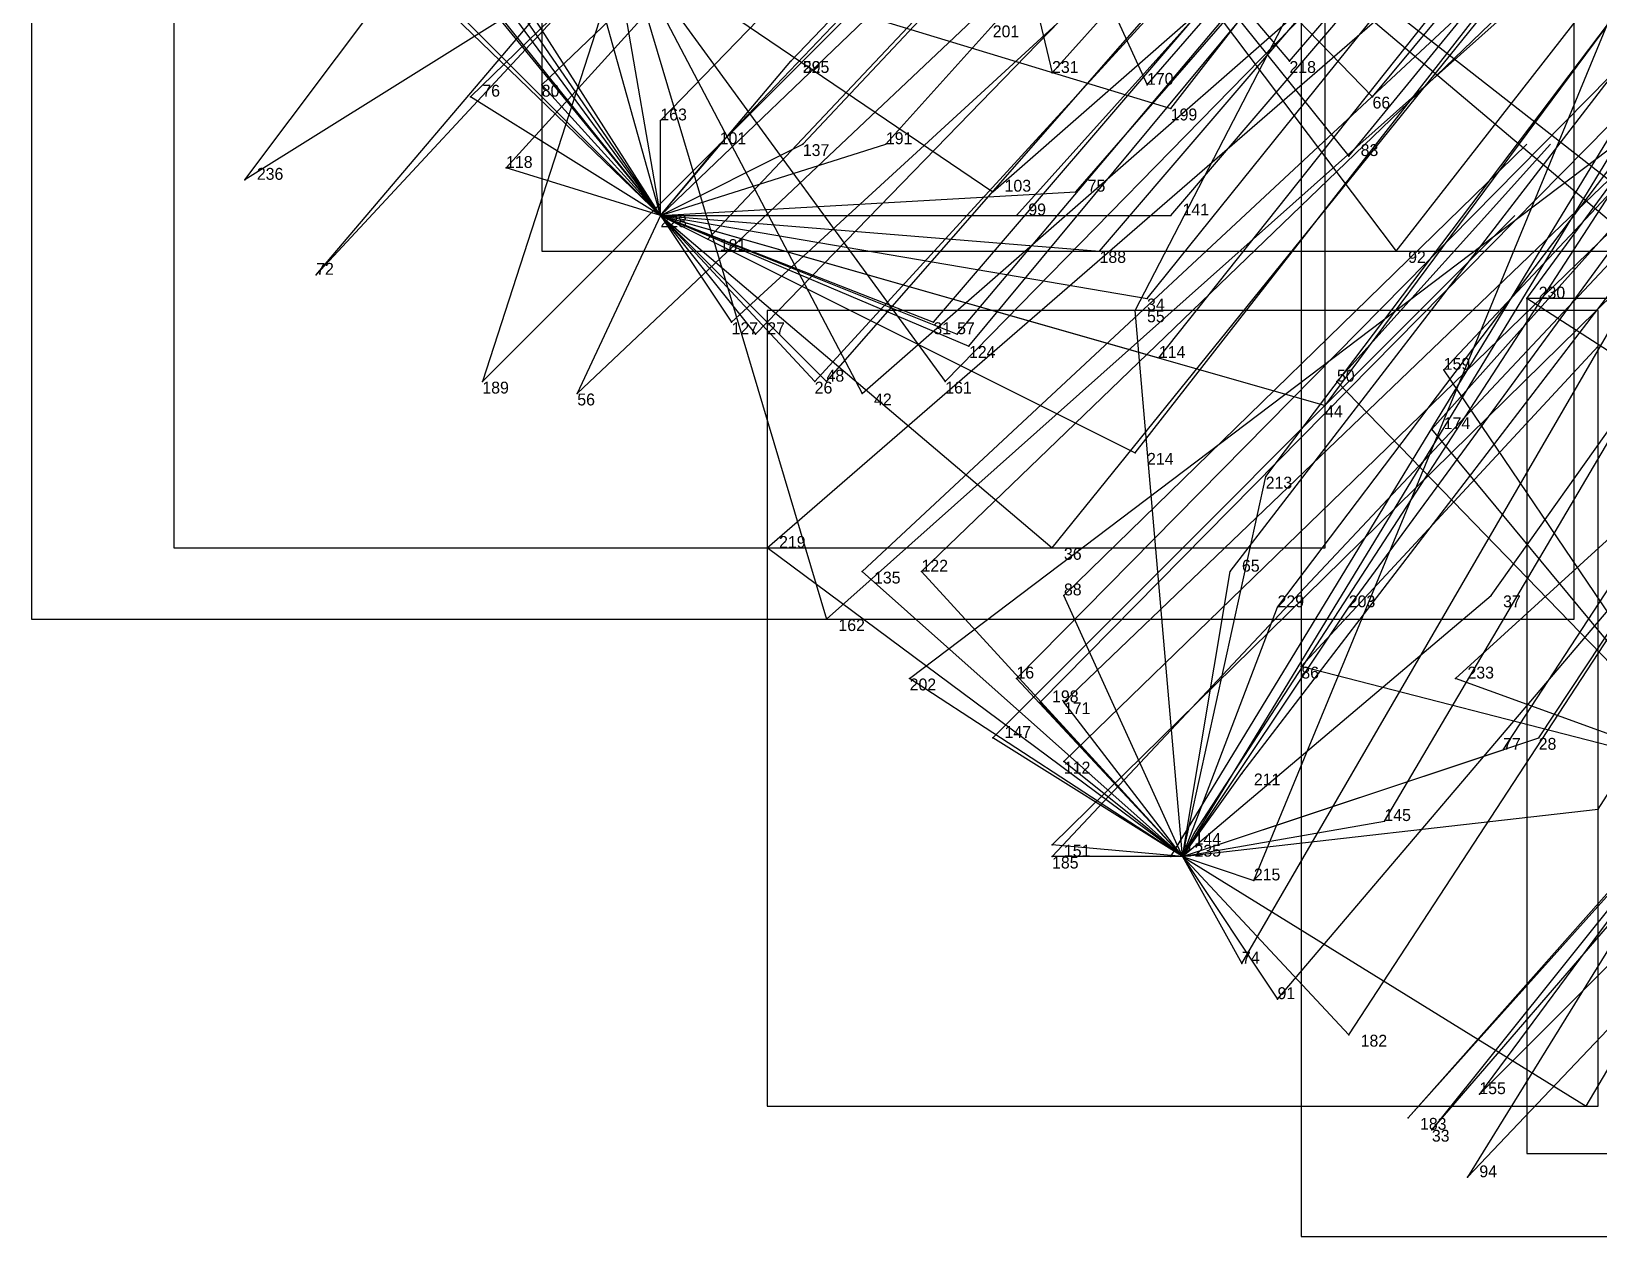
# Model space of a CAD drawing. Extents: x -0.5 to 0.59, y -0.5 to 0.59.
# Drawn here: x -0.382 to -0.2499, y -0.43 to -0.3285 of the extents above; entities that cross this region are included whole.
import ezdxf

# ---------------------------------------------------------------- set-up
doc = ezdxf.new("R2010")
doc.units = 0
for name, color, linetype in [('Clients', 3, 'CONTINUOUS'), ('Facilities', 3, 'CONTINUOUS'), ('Facilities_lines', 3, 'CONTINUOUS'), ('Min_max_boxes', 1, 'CONTINUOUS'), ('Normals', 1, 'CONTINUOUS'), ('Source_points', 5, 'CONTINUOUS'), ('Text', 3, 'CONTINUOUS')]:
    doc.layers.add(name, color=color, linetype=linetype)

msp = doc.modelspace()

# ---------------------------------------------------------------- linework, layer by layer
at = {"layer": 'Clients', "color": 5}
for p in [(-0.318, -0.331, -1.147), (-0.318, -0.331, -1.147), (-0.276, -0.331, -1.078), (-0.296, -0.332, -1.112), (-0.345, -0.334, -1.2), (-0.339, -0.333, -1.189), (-0.288, -0.333, -1.1), (-0.269, -0.334, -1.073), (-0.286, -0.335, -1.25), (-0.329, -0.336, -1.176), (-0.324, -0.338, -1.17), (-0.317, -0.338, -1.16), (-0.31, -0.338, -1.147), (-0.271, -0.339, -1.083), (-0.342, -0.34, -1.205), (-0.364, -0.341, -1.246), (-0.301, -0.342, -1.25), (-0.294, -0.342, -1.127), (-0.299, -0.344, -1.139), (-0.286, -0.344, -1.118), (-0.325, -0.346, -1.186), (-0.292, -0.347, -1.135), (-0.267, -0.347, -1.095), (-0.358, -0.349, -1.25), (-0.288, -0.351, -1.136), (-0.256, -0.351, -1.085), (-0.289, -0.352, -1.25), (-0.323, -0.353, -1.198), (-0.306, -0.353, -1.169), (-0.321, -0.354, -1.194), (-0.304, -0.354, -1.167), (-0.303, -0.355, -1.168), (-0.287, -0.356, -1.144), (-0.263, -0.357, -1.25), (-0.344, -0.358, -1.243), (-0.336, -0.359, -1.23), (-0.316, -0.358, -1.194), (-0.315, -0.358, -1.192), (-0.312, -0.359, -1.25), (-0.305, -0.358, -1.25), (-0.272, -0.358, -1.25), (-0.273, -0.36, -1.13), (-0.264, -0.362, -1.25), (-0.289, -0.364, -1.163), (-0.278, -0.366, -1.15), (-0.32, -0.372, -1.226), (-0.296, -0.372, -1.189), (-0.312, -0.374, -1.218), (-0.307, -0.374, -1.25), (-0.281, -0.374, -1.168), (-0.295, -0.376, -1.25), (-0.259, -0.376, -1.141), (-0.277, -0.377, -1.169), (-0.271, -0.377, -1.16), (-0.315, -0.378, -1.25), (-0.275, -0.382, -1.25), (-0.308, -0.383, -1.229), (-0.299, -0.383, -1.214), (-0.262, -0.383, -1.25), (-0.297, -0.385, -1.215), (-0.295, -0.385, -1.214), (-0.301, -0.388, -1.25), (-0.255, -0.388, -1.162), (-0.258, -0.389, -1.166), (-0.295, -0.39, -1.223), (-0.28, -0.391, -1.202), (-0.25, -0.394, -1.166), (-0.284, -0.396, -1.218), (-0.268, -0.395, -1.193), (-0.296, -0.397, -1.238), (-0.296, -0.398, -1.241), (-0.286, -0.398, -1.224), (-0.279, -0.4, -1.218), (-0.28, -0.407, -1.235), (-0.277, -0.41, -1.25), (-0.271, -0.413, -1.235), (-0.26, -0.418, -1.25), (-0.251, -0.419, -1.22), (-0.266, -0.42, -1.244), (-0.264, -0.421, -1.25), (-0.261, -0.425, -1.246)]:
    msp.add_point(p, dxfattribs=at)
at = {"layer": 'Facilities', "color": 3}
for p in [(-0.329, -0.344, -1.191), (-0.285, -0.398, -1.223)]:
    msp.add_point(p, dxfattribs=at)
at = {"layer": 'Facilities_lines', "color": 3}
for p, q in [((-0.329, -0.344, -1.191), (-0.37, -0.293, -1.18)), ((-0.329, -0.344, -1.191), (-0.364, -0.293, -1.17)), ((-0.329, -0.344, -1.191), (-0.359, -0.297, -1.164)), ((-0.304, -0.298, -1.065), (-0.269, -0.334, -1.073)), ((-0.304, -0.298, -1.065), (-0.271, -0.339, -1.083)), ((-0.304, -0.298, -1.065), (-0.267, -0.347, -1.095)), ((-0.304, -0.298, -1.065), (-0.288, -0.333, -1.1)), ((-0.304, -0.298, -1.065), (-0.276, -0.331, -1.078)), ((-0.304, -0.298, -1.065), (-0.296, -0.332, -1.112)), ((-0.304, -0.298, -1.065), (-0.246, -0.347, -1.062)), ((-0.304, -0.298, -1.065), (-0.244, -0.345, -1.058)), ((-0.329, -0.344, -1.191), (-0.354, -0.31, -1.175)), ((-0.329, -0.344, -1.191), (-0.334, -0.315, -1.148)), ((-0.329, -0.344, -1.191), (-0.358, -0.316, -1.194)), ((-0.329, -0.344, -1.191), (-0.336, -0.319, -1.157)), ((-0.332, -0.321, -1.25), (-0.364, -0.341, -1.246)), ((-0.332, -0.321, -1.25), (-0.358, -0.349, -1.25)), ((-0.329, -0.344, -1.191), (-0.347, -0.322, -1.184)), ((-0.332, -0.321, -1.25), (-0.344, -0.358, -1.243)), ((-0.332, -0.321, -1.25), (-0.312, -0.359, -1.25)), ((-0.332, -0.321, -1.25), (-0.301, -0.342, -1.25)), ((-0.332, -0.321, -1.25), (-0.305, -0.358, -1.25)), ((-0.332, -0.321, -1.25), (-0.315, -0.378, -1.25)), ((-0.332, -0.321, -1.25), (-0.286, -0.335, -1.25)), ((-0.329, -0.344, -1.191), (-0.349, -0.324, -1.19)), ((-0.329, -0.344, -1.191), (-0.318, -0.331, -1.147)), ((-0.329, -0.344, -1.191), (-0.318, -0.331, -1.147)), ((-0.329, -0.344, -1.191), (-0.345, -0.334, -1.2)), ((-0.329, -0.344, -1.191), (-0.339, -0.333, -1.189)), ((-0.329, -0.344, -1.191), (-0.329, -0.336, -1.176)), ((-0.329, -0.344, -1.191), (-0.324, -0.338, -1.17)), ((-0.329, -0.344, -1.191), (-0.317, -0.338, -1.16)), ((-0.329, -0.344, -1.191), (-0.31, -0.338, -1.147)), ((-0.329, -0.344, -1.191), (-0.342, -0.34, -1.205)), ((-0.329, -0.344, -1.191), (-0.294, -0.342, -1.127)), ((-0.329, -0.344, -1.191), (-0.336, -0.359, -1.23)), ((-0.329, -0.344, -1.191), (-0.316, -0.358, -1.194)), ((-0.329, -0.344, -1.191), (-0.321, -0.354, -1.194)), ((-0.329, -0.344, -1.191), (-0.306, -0.353, -1.169)), ((-0.329, -0.344, -1.191), (-0.288, -0.351, -1.136)), ((-0.329, -0.344, -1.191), (-0.315, -0.358, -1.192)), ((-0.329, -0.344, -1.191), (-0.304, -0.354, -1.167)), ((-0.329, -0.344, -1.191), (-0.299, -0.344, -1.139)), ((-0.329, -0.344, -1.191), (-0.287, -0.356, -1.144)), ((-0.329, -0.344, -1.191), (-0.303, -0.355, -1.168)), ((-0.329, -0.344, -1.191), (-0.273, -0.36, -1.13)), ((-0.329, -0.344, -1.191), (-0.325, -0.346, -1.186)), ((-0.329, -0.344, -1.191), (-0.292, -0.347, -1.135)), ((-0.329, -0.344, -1.191), (-0.289, -0.364, -1.163)), ((-0.329, -0.344, -1.191), (-0.323, -0.353, -1.198)), ((-0.329, -0.344, -1.191), (-0.296, -0.372, -1.189)), ((-0.329, -0.344, -1.191), (-0.286, -0.344, -1.118)), ((-0.194, -0.391, -1.09), (-0.256, -0.351, -1.085)), ((-0.285, -0.398, -1.223), (-0.289, -0.352, -1.25)), ((-0.24, -0.391, -1.25), (-0.263, -0.357, -1.25)), ((-0.24, -0.391, -1.25), (-0.272, -0.358, -1.25)), ((-0.24, -0.391, -1.25), (-0.264, -0.362, -1.25)), ((-0.285, -0.398, -1.223), (-0.278, -0.366, -1.15)), ((-0.285, -0.398, -1.223), (-0.32, -0.372, -1.226)), ((-0.285, -0.398, -1.223), (-0.312, -0.374, -1.218)), ((-0.285, -0.398, -1.223), (-0.307, -0.374, -1.25)), ((-0.285, -0.398, -1.223), (-0.281, -0.374, -1.168)), ((-0.285, -0.398, -1.223), (-0.295, -0.376, -1.25)), ((-0.285, -0.398, -1.223), (-0.259, -0.376, -1.141)), ((-0.285, -0.398, -1.223), (-0.271, -0.377, -1.16)), ((-0.285, -0.398, -1.223), (-0.277, -0.377, -1.169)), ((-0.24, -0.391, -1.25), (-0.275, -0.382, -1.25)), ((-0.285, -0.398, -1.223), (-0.308, -0.383, -1.229)), ((-0.285, -0.398, -1.223), (-0.299, -0.383, -1.214)), ((-0.24, -0.391, -1.25), (-0.262, -0.383, -1.25)), ((-0.285, -0.398, -1.223), (-0.297, -0.385, -1.215)), ((-0.285, -0.398, -1.223), (-0.295, -0.385, -1.214)), ((-0.285, -0.398, -1.223), (-0.301, -0.388, -1.25)), ((-0.285, -0.398, -1.223), (-0.255, -0.388, -1.162)), ((-0.285, -0.398, -1.223), (-0.258, -0.389, -1.166)), ((-0.285, -0.398, -1.223), (-0.295, -0.39, -1.223)), ((-0.285, -0.398, -1.223), (-0.28, -0.391, -1.202)), ((-0.24, -0.391, -1.25), (-0.266, -0.42, -1.244)), ((-0.24, -0.391, -1.25), (-0.264, -0.421, -1.25)), ((-0.24, -0.391, -1.25), (-0.261, -0.425, -1.246)), ((-0.24, -0.391, -1.25), (-0.26, -0.418, -1.25)), ((-0.285, -0.398, -1.223), (-0.25, -0.394, -1.166)), ((-0.285, -0.398, -1.223), (-0.268, -0.395, -1.193)), ((-0.285, -0.398, -1.223), (-0.284, -0.396, -1.218)), ((-0.285, -0.398, -1.223), (-0.296, -0.397, -1.238)), ((-0.285, -0.398, -1.223), (-0.296, -0.398, -1.241)), ((-0.285, -0.398, -1.223), (-0.286, -0.398, -1.224)), ((-0.285, -0.398, -1.223), (-0.277, -0.41, -1.25)), ((-0.285, -0.398, -1.223), (-0.28, -0.407, -1.235)), ((-0.285, -0.398, -1.223), (-0.271, -0.413, -1.235)), ((-0.285, -0.398, -1.223), (-0.251, -0.419, -1.22)), ((-0.285, -0.398, -1.223), (-0.279, -0.4, -1.218))]:
    msp.add_line(p, q, dxfattribs=at)
at = {"layer": 'Min_max_boxes', "color": 1}
for p, q in [((-0.382, -0.236, -1.25), (-0.382, -0.378, -1.25)), ((-0.382, -0.236, -1.243), (-0.382, -0.378, -1.243)), ((-0.252, -0.378, -1.25), (-0.252, -0.236, -1.25)), ((-0.252, -0.378, -1.243), (-0.252, -0.236, -1.243)), ((-0.339, -0.26, -1.131), (-0.339, -0.347, -1.131)), ((-0.339, -0.26, -1.022), (-0.339, -0.347, -1.022)), ((-0.37, -0.293, -1.23), (-0.37, -0.372, -1.23)), ((-0.37, -0.293, -1.118), (-0.37, -0.372, -1.118)), ((-0.273, -0.372, -1.23), (-0.273, -0.293, -1.23)), ((-0.273, -0.372, -1.118), (-0.273, -0.293, -1.118)), ((-0.275, -0.294, -1.25), (-0.275, -0.43, -1.25)), ((-0.275, -0.294, -1.153), (-0.275, -0.43, -1.153)), ((-0.339, -0.347, -1.131), (-0.244, -0.347, -1.131)), ((-0.339, -0.347, -1.022), (-0.244, -0.347, -1.022)), ((-0.339, -0.347, -1.131), (-0.339, -0.347, -1.022)), ((-0.125, -0.351, -1.146), (-0.256, -0.351, -1.146)), ((-0.256, -0.351, -1.146), (-0.256, -0.423, -1.146)), ((-0.125, -0.351, -1.034), (-0.256, -0.351, -1.034)), ((-0.256, -0.351, -1.034), (-0.256, -0.423, -1.034)), ((-0.256, -0.351, -1.146), (-0.256, -0.351, -1.034)), ((-0.25, -0.352, -1.25), (-0.32, -0.352, -1.25)), ((-0.32, -0.352, -1.25), (-0.32, -0.419, -1.25)), ((-0.25, -0.352, -1.141), (-0.32, -0.352, -1.141)), ((-0.32, -0.352, -1.141), (-0.32, -0.419, -1.141)), ((-0.32, -0.352, -1.25), (-0.32, -0.352, -1.141)), ((-0.25, -0.419, -1.25), (-0.25, -0.352, -1.25)), ((-0.25, -0.419, -1.141), (-0.25, -0.352, -1.141)), ((-0.25, -0.352, -1.25), (-0.25, -0.352, -1.141)), ((-0.37, -0.372, -1.23), (-0.273, -0.372, -1.23)), ((-0.37, -0.372, -1.118), (-0.273, -0.372, -1.118)), ((-0.37, -0.372, -1.23), (-0.37, -0.372, -1.118)), ((-0.273, -0.372, -1.23), (-0.273, -0.372, -1.118)), ((-0.382, -0.378, -1.25), (-0.252, -0.378, -1.25)), ((-0.382, -0.378, -1.243), (-0.252, -0.378, -1.243)), ((-0.382, -0.378, -1.25), (-0.382, -0.378, -1.243)), ((-0.252, -0.378, -1.25), (-0.252, -0.378, -1.243)), ((-0.32, -0.419, -1.25), (-0.25, -0.419, -1.25)), ((-0.32, -0.419, -1.141), (-0.25, -0.419, -1.141)), ((-0.32, -0.419, -1.25), (-0.32, -0.419, -1.141)), ((-0.25, -0.419, -1.25), (-0.25, -0.419, -1.141)), ((-0.256, -0.423, -1.146), (-0.125, -0.423, -1.146)), ((-0.256, -0.423, -1.034), (-0.125, -0.423, -1.034)), ((-0.256, -0.423, -1.146), (-0.256, -0.423, -1.034)), ((-0.275, -0.43, -1.25), (-0.178, -0.43, -1.25)), ((-0.275, -0.43, -1.153), (-0.178, -0.43, -1.153)), ((-0.275, -0.43, -1.25), (-0.275, -0.43, -1.153))]:
    msp.add_line(p, q, dxfattribs=at)
at = {"layer": 'Normals', "color": 1}
for p, q in [((-0.276, -0.331, -1.078), (-0.216, -0.261, -1.116)), ((-0.318, -0.331, -1.147), (-0.254, -0.264, -1.184)), ((-0.318, -0.331, -1.147), (-0.254, -0.264, -1.184)), ((-0.296, -0.332, -1.112), (-0.234, -0.263, -1.149)), ((-0.288, -0.333, -1.1), (-0.227, -0.263, -1.138)), ((-0.269, -0.334, -1.073), (-0.21, -0.263, -1.11)), ((-0.345, -0.334, -1.2), (-0.274, -0.265, -1.217)), ((-0.342, -0.34, -1.205), (-0.275, -0.266, -1.217)), ((-0.339, -0.333, -1.189), (-0.269, -0.266, -1.209)), ((-0.271, -0.339, -1.083), (-0.212, -0.267, -1.121)), ((-0.364, -0.341, -1.246), (-0.31, -0.269, -1.201)), ((-0.329, -0.336, -1.176), (-0.264, -0.269, -1.213)), ((-0.31, -0.338, -1.147), (-0.248, -0.269, -1.185)), ((-0.324, -0.338, -1.17), (-0.26, -0.271, -1.208)), ((-0.317, -0.338, -1.16), (-0.254, -0.271, -1.197)), ((-0.294, -0.342, -1.127), (-0.233, -0.272, -1.164)), ((-0.286, -0.344, -1.118), (-0.226, -0.274, -1.156)), ((-0.267, -0.347, -1.095), (-0.21, -0.274, -1.133)), ((-0.299, -0.344, -1.139), (-0.237, -0.275, -1.177)), ((-0.358, -0.349, -1.25), (-0.296, -0.276, -1.222)), ((-0.329, -0.344, -1.191), (-0.258, -0.276, -1.208)), ((-0.325, -0.346, -1.186), (-0.259, -0.276, -1.215)), ((-0.292, -0.347, -1.135), (-0.232, -0.277, -1.172)), ((-0.256, -0.351, -1.085), (-0.201, -0.276, -1.123)), ((-0.288, -0.351, -1.136), (-0.23, -0.279, -1.174)), ((-0.306, -0.353, -1.169), (-0.246, -0.283, -1.206)), ((-0.304, -0.354, -1.167), (-0.244, -0.283, -1.204)), ((-0.287, -0.356, -1.144), (-0.229, -0.283, -1.181)), ((-0.321, -0.354, -1.194), (-0.253, -0.284, -1.217)), ((-0.303, -0.355, -1.168), (-0.244, -0.284, -1.205)), ((-0.323, -0.353, -1.198), (-0.25, -0.286, -1.208)), ((-0.315, -0.358, -1.192), (-0.252, -0.286, -1.222)), ((-0.273, -0.36, -1.13), (-0.218, -0.286, -1.167)), ((-0.316, -0.358, -1.194), (-0.251, -0.287, -1.221)), ((-0.344, -0.358, -1.243), (-0.277, -0.291, -1.213)), ((-0.336, -0.359, -1.23), (-0.264, -0.291, -1.216)), ((-0.289, -0.364, -1.163), (-0.232, -0.291, -1.2)), ((-0.278, -0.366, -1.15), (-0.222, -0.292, -1.187)), ((-0.296, -0.372, -1.189), (-0.237, -0.299, -1.223)), ((-0.281, -0.374, -1.168), (-0.224, -0.3, -1.206)), ((-0.259, -0.376, -1.141), (-0.205, -0.3, -1.178)), ((-0.271, -0.377, -1.16), (-0.216, -0.302, -1.197)), ((-0.277, -0.377, -1.169), (-0.221, -0.303, -1.207)), ((-0.312, -0.374, -1.218), (-0.239, -0.306, -1.215)), ((-0.32, -0.372, -1.226), (-0.245, -0.307, -1.208)), ((-0.279, -0.4, -1.218), (-0.241, -0.308, -1.203)), ((-0.312, -0.359, -1.25), (-0.256, -0.31, -1.183)), ((-0.258, -0.389, -1.166), (-0.207, -0.311, -1.204)), ((-0.255, -0.388, -1.162), (-0.204, -0.311, -1.199)), ((-0.299, -0.383, -1.214), (-0.229, -0.312, -1.216)), ((-0.268, -0.395, -1.193), (-0.219, -0.312, -1.219)), ((-0.305, -0.358, -1.25), (-0.261, -0.313, -1.172)), ((-0.301, -0.342, -1.25), (-0.269, -0.314, -1.159)), ((-0.297, -0.385, -1.215), (-0.227, -0.314, -1.221)), ((-0.284, -0.396, -1.218), (-0.23, -0.313, -1.206)), ((-0.28, -0.391, -1.202), (-0.221, -0.314, -1.226)), ((-0.295, -0.385, -1.214), (-0.223, -0.316, -1.22)), ((-0.286, -0.398, -1.224), (-0.236, -0.316, -1.196)), ((-0.285, -0.398, -1.223), (-0.235, -0.316, -1.195)), ((-0.25, -0.394, -1.166), (-0.2, -0.316, -1.203)), ((-0.315, -0.378, -1.25), (-0.251, -0.321, -1.198)), ((-0.307, -0.374, -1.25), (-0.253, -0.322, -1.183)), ((-0.289, -0.352, -1.25), (-0.274, -0.323, -1.155)), ((-0.295, -0.39, -1.223), (-0.227, -0.324, -1.19)), ((-0.286, -0.335, -1.25), (-0.279, -0.326, -1.151)), ((-0.308, -0.383, -1.229), (-0.234, -0.327, -1.192)), ((-0.251, -0.419, -1.22), (-0.202, -0.336, -1.193)), ((-0.295, -0.376, -1.25), (-0.256, -0.338, -1.166)), ((-0.272, -0.358, -1.25), (-0.254, -0.338, -1.154)), ((-0.263, -0.357, -1.25), (-0.247, -0.34, -1.153)), ((-0.264, -0.362, -1.25), (-0.247, -0.343, -1.153)), ((-0.301, -0.388, -1.25), (-0.257, -0.344, -1.172)), ((-0.296, -0.397, -1.238), (-0.242, -0.344, -1.172)), ((-0.28, -0.407, -1.235), (-0.244, -0.345, -1.165)), ((-0.296, -0.398, -1.241), (-0.249, -0.348, -1.169)), ((-0.275, -0.382, -1.25), (-0.25, -0.355, -1.157)), ((-0.271, -0.413, -1.235), (-0.237, -0.361, -1.157)), ((-0.262, -0.383, -1.25), (-0.239, -0.362, -1.155)), ((-0.277, -0.41, -1.25), (-0.243, -0.37, -1.165)), ((-0.266, -0.42, -1.244), (-0.227, -0.376, -1.163)), ((-0.264, -0.421, -1.25), (-0.226, -0.377, -1.169)), ((-0.26, -0.418, -1.25), (-0.223, -0.381, -1.165)), ((-0.261, -0.425, -1.246), (-0.223, -0.385, -1.162))]:
    msp.add_line(p, q, dxfattribs=at)
at = {"layer": 'Source_points', "color": 5}
for p in [(-0.318, -0.331, -1.147), (-0.318, -0.331, -1.147), (-0.276, -0.331, -1.078), (-0.296, -0.332, -1.112), (-0.345, -0.334, -1.2), (-0.339, -0.333, -1.189), (-0.288, -0.333, -1.1), (-0.269, -0.334, -1.073), (-0.286, -0.335, -1.25), (-0.329, -0.336, -1.176), (-0.324, -0.338, -1.17), (-0.317, -0.338, -1.16), (-0.31, -0.338, -1.147), (-0.271, -0.339, -1.083), (-0.342, -0.34, -1.205), (-0.364, -0.341, -1.246), (-0.301, -0.342, -1.25), (-0.294, -0.342, -1.127), (-0.329, -0.344, -1.191), (-0.299, -0.344, -1.139), (-0.286, -0.344, -1.118), (-0.325, -0.346, -1.186), (-0.292, -0.347, -1.135), (-0.267, -0.347, -1.095), (-0.358, -0.349, -1.25), (-0.288, -0.351, -1.136), (-0.256, -0.351, -1.085), (-0.289, -0.352, -1.25), (-0.323, -0.353, -1.198), (-0.306, -0.353, -1.169), (-0.321, -0.354, -1.194), (-0.304, -0.354, -1.167), (-0.303, -0.355, -1.168), (-0.287, -0.356, -1.144), (-0.263, -0.357, -1.25), (-0.344, -0.358, -1.243), (-0.336, -0.359, -1.23), (-0.316, -0.358, -1.194), (-0.315, -0.358, -1.192), (-0.312, -0.359, -1.25), (-0.305, -0.358, -1.25), (-0.272, -0.358, -1.25), (-0.273, -0.36, -1.13), (-0.264, -0.362, -1.25), (-0.289, -0.364, -1.163), (-0.278, -0.366, -1.15), (-0.32, -0.372, -1.226), (-0.296, -0.372, -1.189), (-0.312, -0.374, -1.218), (-0.307, -0.374, -1.25), (-0.281, -0.374, -1.168), (-0.295, -0.376, -1.25), (-0.259, -0.376, -1.141), (-0.277, -0.377, -1.169), (-0.271, -0.377, -1.16), (-0.315, -0.378, -1.25), (-0.275, -0.382, -1.25), (-0.308, -0.383, -1.229), (-0.299, -0.383, -1.214), (-0.262, -0.383, -1.25), (-0.297, -0.385, -1.215), (-0.295, -0.385, -1.214), (-0.301, -0.388, -1.25), (-0.255, -0.388, -1.162), (-0.258, -0.389, -1.166), (-0.295, -0.39, -1.223), (-0.28, -0.391, -1.202), (-0.25, -0.394, -1.166), (-0.284, -0.396, -1.218), (-0.268, -0.395, -1.193), (-0.296, -0.397, -1.238), (-0.296, -0.398, -1.241), (-0.286, -0.398, -1.224), (-0.285, -0.398, -1.223), (-0.279, -0.4, -1.218), (-0.28, -0.407, -1.235), (-0.277, -0.41, -1.25), (-0.271, -0.413, -1.235), (-0.26, -0.418, -1.25), (-0.251, -0.419, -1.22), (-0.266, -0.42, -1.244), (-0.264, -0.421, -1.25), (-0.261, -0.425, -1.246)]:
    msp.add_point(p, dxfattribs=at)

# ---------------------------------------------------------------- texts
at = {"layer": 'Text', "color": 3}
for s, p in [('201', (-0.301, -0.329, -1.25)), ('59', (-0.317, -0.332, -1.147)), ('225', (-0.317, -0.332, -1.147)), ('231', (-0.296, -0.332, -1.112)), ('218', (-0.276, -0.332, -1.078)), ('170', (-0.288, -0.333, -1.1)), ('76', (-0.344, -0.334, -1.2)), ('80', (-0.339, -0.334, -1.189)), ('66', (-0.269, -0.335, -1.073)), ('163', (-0.329, -0.336, -1.176)), ('199', (-0.286, -0.336, -1.25)), ('101', (-0.324, -0.338, -1.17)), ('137', (-0.317, -0.339, -1.16)), ('191', (-0.31, -0.338, -1.147)), ('83', (-0.27, -0.339, -1.083)), ('118', (-0.342, -0.34, -1.205)), ('236', (-0.363, -0.341, -1.246)), ('103', (-0.3, -0.342, -1.25)), ('75', (-0.293, -0.342, -1.127)), ('99', (-0.298, -0.344, -1.139)), ('141', (-0.285, -0.344, -1.118)), ('228', (-0.329, -0.345, -1.191)), ('181', (-0.324, -0.347, -1.186)), ('188', (-0.292, -0.348, -1.135)), ('92', (-0.266, -0.348, -1.095)), ('72', (-0.358, -0.349, -1.25)), ('34', (-0.288, -0.352, -1.136)), ('230', (-0.255, -0.351, -1.085)), ('55', (-0.288, -0.353, -1.25)), ('127', (-0.323, -0.354, -1.198)), ('27', (-0.32, -0.354, -1.194)), ('31', (-0.306, -0.354, -1.169)), ('57', (-0.304, -0.354, -1.167)), ('124', (-0.303, -0.356, -1.168)), ('114', (-0.287, -0.356, -1.144)), ('159', (-0.263, -0.357, -1.25)), ('48', (-0.315, -0.358, -1.192)), ('50', (-0.272, -0.358, -1.25)), ('189', (-0.344, -0.359, -1.243)), ('56', (-0.336, -0.36, -1.23)), ('26', (-0.316, -0.359, -1.194)), ('42', (-0.311, -0.36, -1.25)), ('161', (-0.305, -0.359, -1.25)), ('44', (-0.273, -0.361, -1.13)), ('174', (-0.263, -0.362, -1.25)), ('214', (-0.288, -0.365, -1.163)), ('213', (-0.278, -0.367, -1.15)), ('219', (-0.319, -0.372, -1.226)), ('36', (-0.295, -0.373, -1.189)), ('122', (-0.307, -0.374, -1.25)), ('65', (-0.28, -0.374, -1.168)), ('135', (-0.311, -0.375, -1.218)), ('88', (-0.295, -0.376, -1.25)), ('229', (-0.277, -0.377, -1.169)), ('203', (-0.271, -0.377, -1.16)), ('37', (-0.258, -0.377, -1.141)), ('162', (-0.314, -0.379, -1.25)), ('16', (-0.299, -0.383, -1.214)), ('86', (-0.275, -0.383, -1.25)), ('233', (-0.261, -0.383, -1.25)), ('202', (-0.308, -0.384, -1.229)), ('198', (-0.296, -0.385, -1.215)), ('171', (-0.295, -0.386, -1.214)), ('147', (-0.3, -0.388, -1.25)), ('77', (-0.258, -0.389, -1.166)), ('28', (-0.255, -0.389, -1.162)), ('112', (-0.295, -0.391, -1.223)), ('211', (-0.279, -0.392, -1.202)), ('145', (-0.268, -0.395, -1.193)), ('144', (-0.284, -0.397, -1.218)), ('151', (-0.295, -0.398, -1.238)), ('2', (-0.285, -0.398, -1.224)), ('235', (-0.284, -0.398, -1.223)), ('185', (-0.296, -0.399, -1.241)), ('215', (-0.279, -0.4, -1.218)), ('74', (-0.28, -0.407, -1.235)), ('91', (-0.277, -0.41, -1.25)), ('182', (-0.27, -0.414, -1.235)), ('155', (-0.26, -0.418, -1.25)), ('183', (-0.265, -0.421, -1.244)), ('33', (-0.264, -0.422, -1.25)), ('94', (-0.26, -0.425, -1.246))]:
    msp.add_text(s, height=0.001, dxfattribs=at).set_placement(p)

doc.saveas('drawing.dxf')
